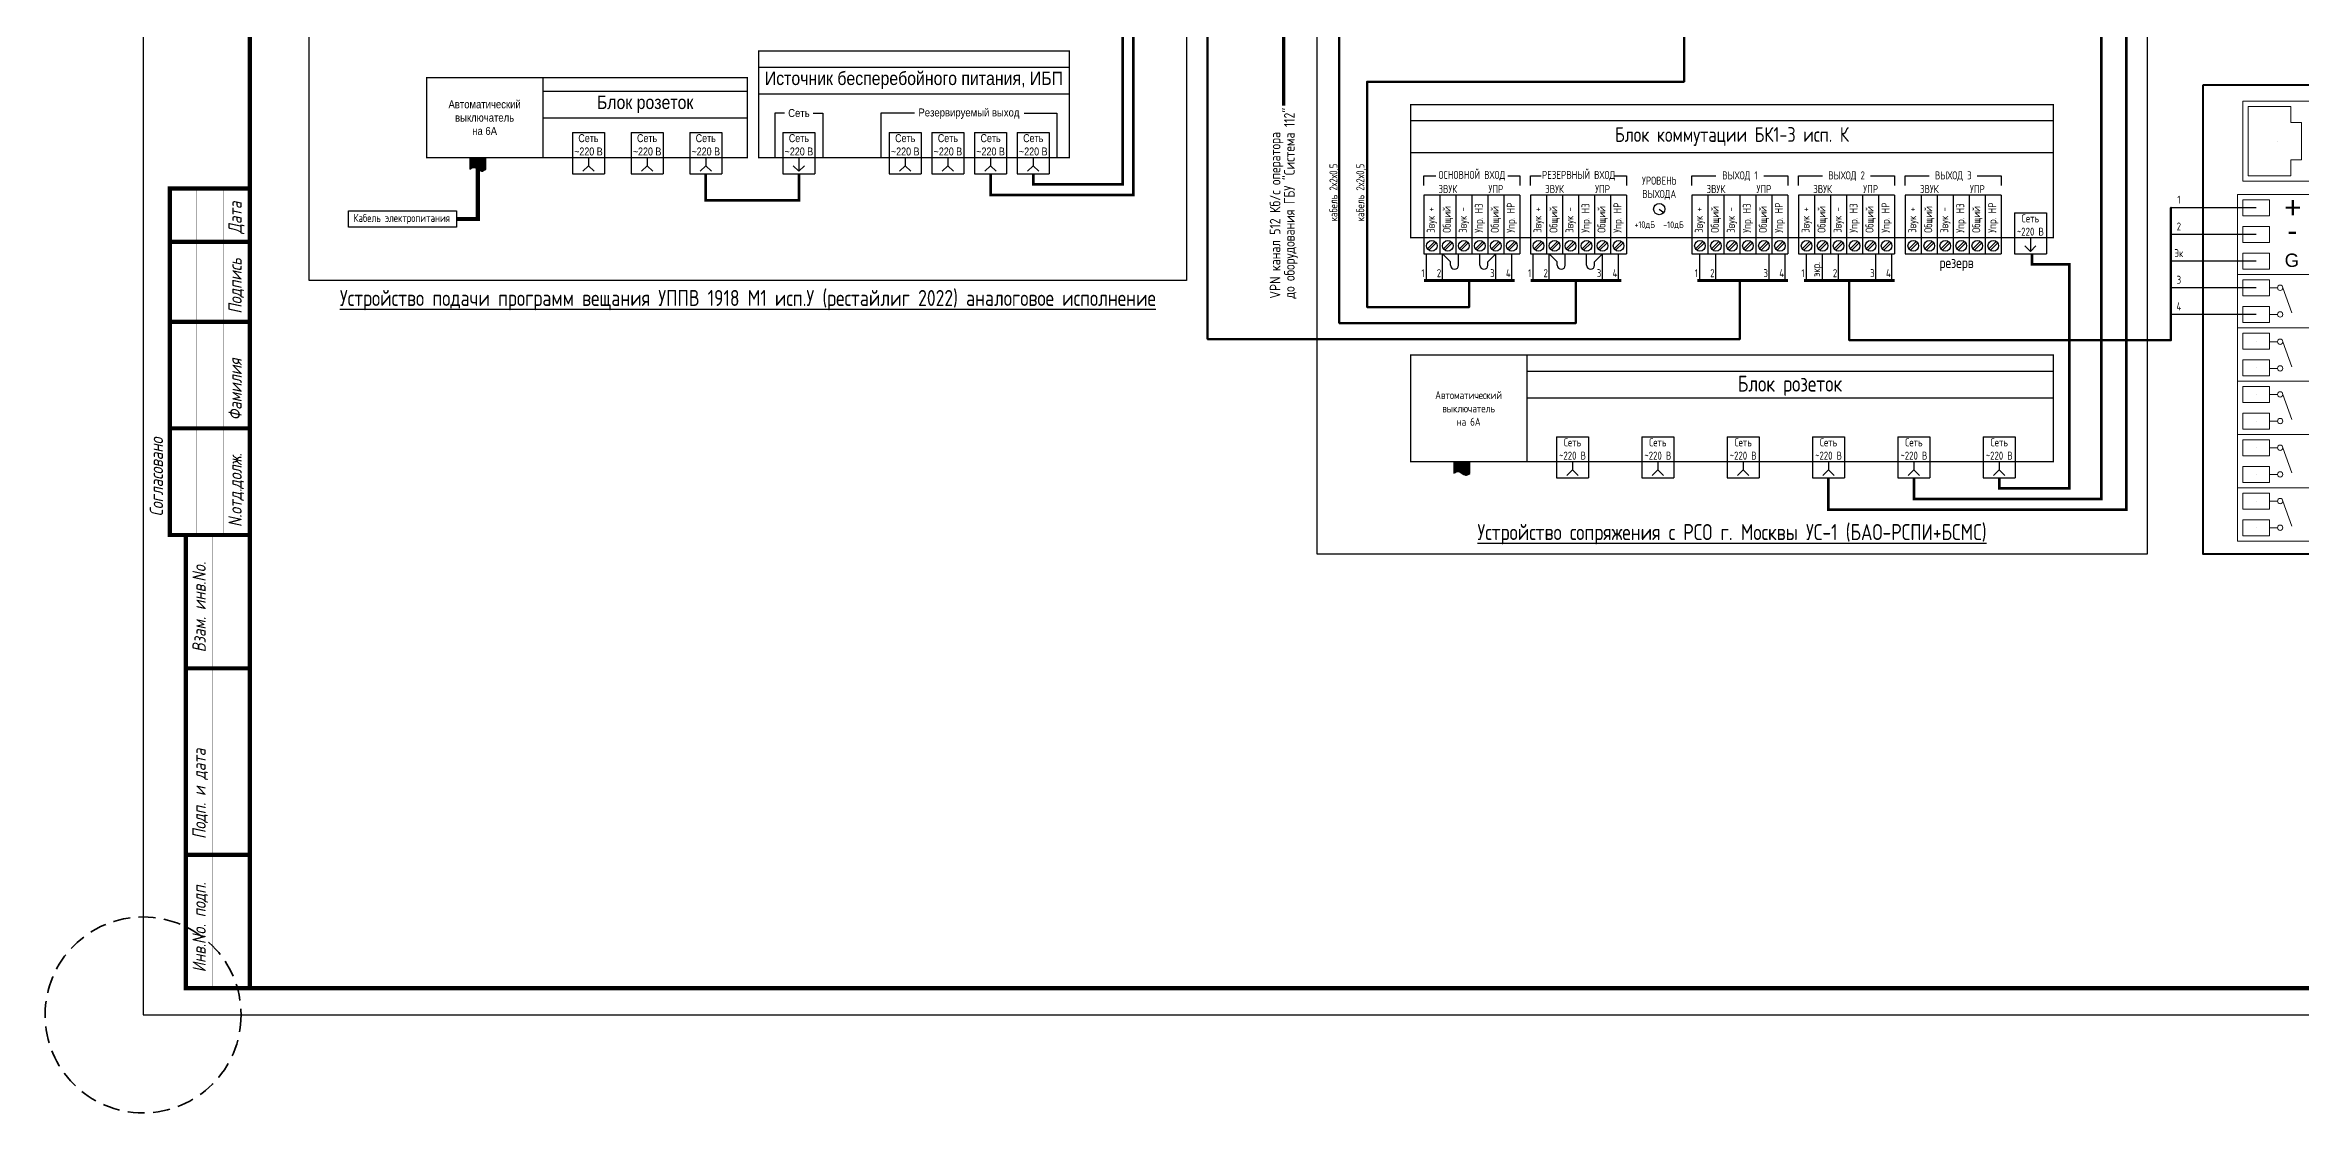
# Paper-space layout '11.СхКомО' of a CAD drawing. Header units: millimetres. Extents: x -18 to 1656, y -77 to 420.
# Drawn here: x -18.4 to 404.5, y -18.4 to 181.9 of the extents above; entities that cross this region are included whole.
import ezdxf
from ezdxf.enums import TextEntityAlignment as Align

# ---------------------------------------------------------------- set-up
doc = ezdxf.new("R2010")
doc.units = ezdxf.units.MM
doc.linetypes.add('HIDDEN', pattern=[19.05, 12.7, -6.35])
doc.linetypes.add('HIDDEN2', pattern=[4.7625, 3.175, -1.5875])
doc.layers.add('102 Рамка', color=252, linetype='Continuous')
doc.layers.add('Text', color=7, linetype='Continuous')
doc.layers.add('E-Скрыт-Стд-Выск', color=8, linetype='HIDDEN2', lineweight=35)
doc.styles.add('block_kits', font='simplex.shx', dxfattribs={"width": 0.8})
doc.styles.add('Format', font='isocpeur.ttf', dxfattribs={"width": 0.8, "height": 250})
doc.styles.add('ISOCPEUR', font='isocpeui.ttf', dxfattribs={"height": 2.5})
doc.styles.get("Standard").update_dxf_attribs({"font": 'arial.ttf'})

# ---------------------------------------------------------------- blocks, each defined once
blk = doc.blocks.new('ИБП-700')
for p, q in [((0, -3), (58.25, -3)), ((0, -8), (58.25, -8)), ((3.06, -11.64), (3.06, -20)), ((4.86, -11.64), (3.06, -11.64)), ((10.26, -11.64), (12.06, -11.64)), ((12.06, -11.64), (12.06, -20)), ((29.21, -11.64), (22.89, -11.64)), ((22.89, -11.64), (22.89, -20)), ((49.77, -11.64), (55.91, -11.64)), ((55.91, -11.64), (55.91, -20)), ((4.56, -15.29), (10.56, -15.29)), ((4.56, -15.29), (4.56, -23)), ((10.56, -15.29), (10.56, -23)), ((24.49, -15.29), (30.49, -15.29)), ((24.49, -15.29), (24.49, -23)), ((30.49, -15.29), (30.49, -23)), ((32.49, -15.29), (38.49, -15.29)), ((32.49, -15.29), (32.49, -23)), ((38.49, -15.29), (38.49, -23)), ((40.49, -15.29), (46.49, -15.29)), ((40.49, -15.29), (40.49, -23)), ((46.49, -15.29), (46.49, -23)), ((48.49, -15.29), (54.49, -15.29)), ((48.49, -15.29), (48.49, -23)), ((54.49, -15.29), (54.49, -23)), ((7.56, -20), (7.56, -22.56)), ((27.49, -20), (27.49, -21.5)), ((35.49, -20), (35.49, -21.5)), ((43.49, -20), (43.49, -21.5)), ((51.49, -20), (51.49, -21.5)), ((4.56, -23), (10.56, -23)), ((7.56, -22.56), (6.5, -21.5)), ((7.56, -22.56), (8.62, -21.5)), ((24.49, -23), (30.49, -23)), ((27.49, -21.5), (26.43, -22.56)), ((27.49, -21.5), (28.55, -22.56)), ((32.49, -23), (38.49, -23)), ((35.49, -21.5), (34.43, -22.56)), ((35.49, -21.5), (36.55, -22.56)), ((40.49, -23), (46.49, -23)), ((43.49, -21.5), (42.43, -22.56)), ((43.49, -21.5), (44.55, -22.56)), ((48.49, -23), (54.49, -23)), ((51.49, -21.5), (50.43, -22.56)), ((51.49, -21.5), (52.55, -22.56))]:
    blk.add_line(p, q)
at = {"ltscale": 3, "const_width": 0.25}
blk.add_lwpolyline([(0, 0), (58.25, 0), (58.25, -20), (0, -20)], close=True, dxfattribs=at)
at = {"ltscale": 3, "insert": (29.12, -5.5), "char_height": 2.5, "width": 58.25, "attachment_point": 5, "line_spacing_factor": 0.75, "style": 'block_kits'}
blk.add_mtext('{\\fArial|b0|i0|c204|p34\\H1.5;\\W0.85;Источник бесперебойного питания, ИБП', dxfattribs=at)
at = {"layer": 'Text', "ltscale": 3, "char_height": 1.5, "attachment_point": 5, "style": 'block_kits'}
for s, insert, width in [('{\\fArial|b0|i0|c204|p34\\H1.5;\\W0.85;Сеть}', (7.56, -11.64), 12.9111), ('{\\fArial|b0|i0|c204|p34\\H1.5;\\W0.85;Резервируемый выход', (39.43, -11.75), 20), ('{\\fArial|b0|i0|c204|p34\\H1.5;\\W0.8;Сеть\\P~220 В', (7.56, -17.6), 6), ('{\\fArial|b0|i0|c204|p34\\H1.5;\\W0.8;Сеть\\P~220 В', (27.49, -17.6), 6), ('{\\fArial|b0|i0|c204|p34\\H1.5;\\W0.8;Сеть\\P~220 В', (35.49, -17.6), 6), ('{\\fArial|b0|i0|c204|p34\\H1.5;\\W0.8;Сеть\\P~220 В', (43.49, -17.6), 6), ('{\\fArial|b0|i0|c204|p34\\H1.5;\\W0.8;Сеть\\P~220 В', (51.49, -17.6), 6)]:
    blk.add_mtext(s, dxfattribs=dict(at, insert=insert, width=width))
blk = doc.blocks.new('Блок на 3 розетки с авт.6А')
h = blk.add_hatch(color=253)
h.dxf.hatch_style = 1
edge = h.paths.add_edge_path()
edge.add_spline(control_points=[(8.11, -17.17), (8.41, -16.98), (9.17, -16.5), (10.1, -17.85), (10.84, -17.36), (11.12, -17.17)], knot_values=[0, 0, 0, 0, 0.957742, 2.418159, 3.325992, 3.325992, 3.325992, 3.325992], degree=3, periodic=0)
edge.add_line((11.12, -17.17), (11.12, -15))
edge.add_line((11.12, -15), (8.11, -15))
edge.add_line((8.11, -15), (8.11, -17.17))
for p, q in [((21.79, 0), (21.79, -15)), ((21.79, -2.5), (60.16, -2.5)), ((21.79, -7.5), (60.16, -7.5)), ((27.35, -10.29), (33.35, -10.29)), ((27.35, -10.29), (27.35, -18)), ((33.35, -10.29), (33.35, -18)), ((38.35, -10.29), (44.35, -10.29)), ((38.35, -10.29), (38.35, -18)), ((44.35, -10.29), (44.35, -18)), ((49.35, -10.29), (55.35, -10.29)), ((49.35, -10.29), (49.35, -18)), ((55.35, -10.29), (55.35, -18)), ((8.11, -15), (8.11, -17.17)), ((11.12, -17.17), (11.12, -15)), ((30.35, -16.5), (29.29, -17.56)), ((30.35, -15), (30.35, -16.5)), ((30.35, -16.5), (31.41, -17.56)), ((41.35, -16.5), (40.29, -17.56)), ((41.35, -15), (41.35, -16.5)), ((41.35, -16.5), (42.41, -17.56)), ((52.35, -16.5), (51.29, -17.56)), ((52.35, -15), (52.35, -16.5)), ((52.35, -16.5), (53.41, -17.56)), ((27.35, -18), (33.35, -18)), ((38.35, -18), (44.35, -18)), ((49.35, -18), (55.35, -18))]:
    blk.add_line(p, q)
at = {"ltscale": 3, "const_width": 0.25}
blk.add_lwpolyline([(0, 0), (60.16, 0), (60.16, -15), (0, -15)], close=True, dxfattribs=at)
blk.add_spline([(8.11, -17.17), (9, -16.83), (10.29, -17.52), (11.12, -17.17)], degree=3)
at = {"ltscale": 3, "insert": (40.98, -5), "char_height": 2.5, "width": 38.3788, "attachment_point": 5, "line_spacing_factor": 0.75, "style": 'block_kits'}
blk.add_mtext('{\\fArial|b0|i0|c204|p34\\H1.5;\\W0.85;Блок розеток', dxfattribs=at)
at = {"layer": 'Text', "ltscale": 3, "char_height": 1.5, "attachment_point": 5, "style": 'block_kits'}
for s, insert, width in [('{\\fArial|b0|i0|c204|p34\\H1.5;\\W0.85;Автоматический\\Pвыключатель\\Pна 6А', (10.89, -7.5), 21.7859), ('{\\fArial|b0|i0|c204|p34\\H1.5;\\W0.8;Сеть\\P~220 В', (30.35, -12.6), 6), ('{\\fArial|b0|i0|c204|p34\\H1.5;\\W0.8;Сеть\\P~220 В', (41.35, -12.6), 6), ('{\\fArial|b0|i0|c204|p34\\H1.5;\\W0.8;Сеть\\P~220 В', (52.35, -12.6), 6)]:
    blk.add_mtext(s, dxfattribs=dict(at, insert=insert, width=width))
blk = doc.blocks.new('Блок на 6 розеток с авт.6А')
h = blk.add_hatch(color=253)
h.dxf.hatch_style = 1
edge = h.paths.add_edge_path()
edge.add_spline(control_points=[(8.11, -22.16), (8.41, -21.97), (9.17, -21.5), (10.1, -22.85), (10.84, -22.36), (11.12, -22.17)], knot_values=[0, 0, 0, 0, 0.957742, 2.418159, 3.325992, 3.325992, 3.325992, 3.325992], degree=3, periodic=0)
edge.add_line((11.12, -22.17), (11.12, -20))
edge.add_line((11.12, -20), (8.11, -20))
edge.add_line((8.11, -20), (8.11, -22.16))
for p, q in [((21.79, 0), (21.79, -20)), ((21.79, -3), (120.5, -3)), ((21.79, -8), (120.5, -8)), ((27.35, -15.29), (33.35, -15.29)), ((27.35, -15.29), (27.35, -23)), ((33.35, -15.29), (33.35, -23)), ((43.35, -15.29), (49.35, -15.29)), ((43.35, -15.29), (43.35, -23)), ((49.35, -15.29), (49.35, -23)), ((59.35, -15.29), (65.35, -15.29)), ((59.35, -15.29), (59.35, -23)), ((65.35, -15.29), (65.35, -23)), ((75.35, -15.29), (81.35, -15.29)), ((75.35, -15.29), (75.35, -23)), ((81.35, -15.29), (81.35, -23)), ((91.35, -15.29), (97.35, -15.29)), ((91.35, -15.29), (91.35, -23)), ((97.35, -15.29), (97.35, -23)), ((107.35, -15.29), (113.35, -15.29)), ((107.35, -15.29), (107.35, -23)), ((113.35, -15.29), (113.35, -23)), ((8.11, -20), (8.11, -22.16)), ((11.12, -22.17), (11.12, -20)), ((30.35, -20), (30.35, -21.5)), ((46.35, -20), (46.35, -21.5)), ((62.35, -20), (62.35, -21.5)), ((78.35, -20), (78.35, -21.5)), ((94.35, -20), (94.35, -21.5)), ((110.35, -20), (110.35, -21.5)), ((27.35, -23), (33.35, -23)), ((30.35, -21.5), (29.29, -22.56)), ((30.35, -21.5), (31.41, -22.56)), ((43.35, -23), (49.35, -23)), ((46.35, -21.5), (45.29, -22.56)), ((46.35, -21.5), (47.41, -22.56)), ((59.35, -23), (65.35, -23)), ((62.35, -21.5), (61.29, -22.56)), ((62.35, -21.5), (63.41, -22.56)), ((75.35, -23), (81.35, -23)), ((78.35, -21.5), (77.29, -22.56)), ((78.35, -21.5), (79.41, -22.56)), ((91.35, -23), (97.35, -23)), ((94.35, -21.5), (93.29, -22.56)), ((94.35, -21.5), (95.41, -22.56)), ((107.35, -23), (113.35, -23)), ((110.35, -21.5), (109.29, -22.56)), ((110.35, -21.5), (111.41, -22.56))]:
    blk.add_line(p, q)
at = {"ltscale": 3, "const_width": 0.25}
blk.add_lwpolyline([(0, 0), (120.5, 0), (120.5, -20), (0, -20)], close=True, dxfattribs=at)
blk.add_spline([(8.11, -22.16), (9, -21.82), (10.29, -22.52), (11.12, -22.17)], degree=3)
at = {"ltscale": 3, "insert": (71.14, -5.75), "char_height": 3, "width": 98.7141, "attachment_point": 5, "line_spacing_factor": 0.75, "style": 'Format'}
blk.add_mtext('Блок розеток', dxfattribs=at)
at = {"layer": 'Text', "ltscale": 3, "char_height": 1.5, "attachment_point": 5, "style": 'Format'}
for s, insert, width in [('Автоматический\\Pвыключатель\\Pна 6А', (10.89, -10), 21.7859), ('Сеть\\P~220 В', (30.35, -17.6), 6), ('Сеть\\P~220 В', (46.35, -17.6), 6), ('Сеть\\P~220 В', (62.35, -17.6), 6), ('Сеть\\P~220 В', (78.35, -17.6), 6), ('Сеть\\P~220 В', (94.35, -17.6), 6), ('Сеть\\P~220 В', (110.35, -17.6), 6)]:
    blk.add_mtext(s, dxfattribs=dict(at, insert=insert, width=width))
blk = doc.blocks.new('БК1-3 сип.К')
for p, q in [((0, -3), (120.5, -3)), ((0, -9), (120.5, -9)), ((2.5, -15.18), (2.5, -13.36)), ((2.5, -13.36), (4.75, -13.36)), ((18.25, -13.36), (20.5, -13.36)), ((20.5, -13.36), (20.5, -15.18)), ((22.5, -15.18), (22.5, -13.36)), ((22.5, -13.36), (24.47, -13.36)), ((38.25, -13.36), (40.5, -13.36)), ((40.5, -13.36), (40.5, -15.18)), ((52.75, -15.18), (52.75, -13.36)), ((52.75, -13.36), (57.25, -13.36)), ((66.25, -13.36), (70.75, -13.36)), ((70.75, -13.36), (70.75, -15.18)), ((72.75, -15.18), (72.75, -13.36)), ((72.75, -13.36), (77.25, -13.36)), ((86.25, -13.36), (90.75, -13.36)), ((90.75, -13.36), (90.75, -15.18)), ((92.75, -15.18), (92.75, -13.36)), ((92.75, -13.36), (97.25, -13.36)), ((106.25, -13.36), (110.75, -13.36)), ((110.75, -13.36), (110.75, -15.18)), ((2.5, -17), (2.5, -28)), ((11.5, -17), (2.5, -17)), ((5.5, -17), (5.5, -28)), ((8.5, -17), (8.5, -28)), ((11.5, -17), (11.5, -28)), ((20.5, -17), (11.5, -17)), ((11.5, -17), (11.5, -28)), ((14.5, -17), (14.5, -28)), ((17.5, -17), (17.5, -28)), ((20.5, -17), (20.5, -28)), ((22.5, -17), (22.5, -28)), ((31.5, -17), (22.5, -17)), ((25.5, -17), (25.5, -28)), ((28.5, -17), (28.5, -28)), ((31.5, -17), (31.5, -28)), ((40.5, -17), (31.5, -17)), ((31.5, -17), (31.5, -28)), ((34.5, -17), (34.5, -28)), ((37.5, -17), (37.5, -28)), ((40.5, -17), (40.5, -28)), ((46.62, -19.62), (47.48, -20.26)), ((61.75, -17), (52.75, -17)), ((52.75, -17), (52.75, -28)), ((55.75, -17), (55.75, -28)), ((58.75, -17), (58.75, -28)), ((61.75, -17), (61.75, -28)), ((61.75, -17), (61.75, -28)), ((70.75, -17), (61.75, -17)), ((64.75, -17), (64.75, -28)), ((67.75, -17), (67.75, -28)), ((70.75, -17), (70.75, -28)), ((81.75, -17), (72.75, -17)), ((72.75, -17), (72.75, -28)), ((75.75, -17), (75.75, -28)), ((78.75, -17), (78.75, -28)), ((81.75, -17), (81.75, -28)), ((81.75, -17), (81.75, -28)), ((90.75, -17), (81.75, -17)), ((84.75, -17), (84.75, -28)), ((87.75, -17), (87.75, -28)), ((90.75, -17), (90.75, -28)), ((101.75, -17), (92.75, -17)), ((92.75, -17), (92.75, -28)), ((95.75, -17), (95.75, -28)), ((98.75, -17), (98.75, -28)), ((101.75, -17), (101.75, -28)), ((101.75, -17), (101.75, -28)), ((110.75, -17), (101.75, -17)), ((104.75, -17), (104.75, -28)), ((107.75, -17), (107.75, -28)), ((110.75, -17), (110.75, -28)), ((113.19, -20.29), (119.19, -20.29)), ((113.19, -20.29), (113.19, -28)), ((119.19, -20.29), (119.19, -28)), ((116.19, -25), (116.19, -27.56)), ((2.5, -28), (11.5, -28)), ((3.17, -27.05), (4.55, -25.66)), ((3.45, -27.33), (4.83, -25.94)), ((6.17, -27.05), (7.55, -25.66)), ((6.45, -27.33), (7.83, -25.94)), ((9.17, -27.05), (10.55, -25.66)), ((9.45, -27.33), (10.83, -25.94)), ((11.5, -28), (20.5, -28)), ((12.17, -27.05), (13.55, -25.66)), ((12.45, -27.33), (13.83, -25.94)), ((15.17, -27.05), (16.55, -25.66)), ((15.45, -27.33), (16.83, -25.94)), ((18.17, -27.05), (19.55, -25.66)), ((18.45, -27.33), (19.83, -25.94)), ((22.5, -28), (31.5, -28)), ((23.17, -27.05), (24.55, -25.66)), ((23.45, -27.33), (24.83, -25.94)), ((26.17, -27.05), (27.55, -25.66)), ((26.45, -27.33), (27.83, -25.94)), ((29.17, -27.05), (30.55, -25.66)), ((29.45, -27.33), (30.83, -25.94)), ((31.5, -28), (40.5, -28)), ((32.17, -27.05), (33.55, -25.66)), ((32.45, -27.33), (33.83, -25.94)), ((35.17, -27.05), (36.55, -25.66)), ((35.45, -27.33), (36.83, -25.94)), ((38.17, -27.05), (39.55, -25.66)), ((38.45, -27.33), (39.83, -25.94)), ((52.75, -28), (61.75, -28)), ((53.42, -27.05), (54.8, -25.66)), ((53.7, -27.33), (55.08, -25.94)), ((56.42, -27.05), (57.8, -25.66)), ((56.7, -27.33), (58.08, -25.94)), ((59.42, -27.05), (60.8, -25.66)), ((59.7, -27.33), (61.08, -25.94)), ((61.75, -28), (70.75, -28)), ((62.42, -27.05), (63.8, -25.66)), ((62.7, -27.33), (64.08, -25.94)), ((65.42, -27.05), (66.8, -25.66)), ((65.7, -27.33), (67.08, -25.94)), ((68.42, -27.05), (69.8, -25.66)), ((68.7, -27.33), (70.08, -25.94)), ((72.75, -28), (81.75, -28)), ((73.42, -27.05), (74.8, -25.66)), ((73.7, -27.33), (75.08, -25.94)), ((76.42, -27.05), (77.8, -25.66)), ((76.7, -27.33), (78.08, -25.94)), ((79.42, -27.05), (80.8, -25.66)), ((79.7, -27.33), (81.08, -25.94)), ((81.75, -28), (90.75, -28)), ((82.42, -27.05), (83.8, -25.66)), ((82.7, -27.33), (84.08, -25.94)), ((85.42, -27.05), (86.8, -25.66)), ((85.7, -27.33), (87.08, -25.94)), ((88.42, -27.05), (89.8, -25.66)), ((88.7, -27.33), (90.08, -25.94)), ((92.75, -28), (101.75, -28)), ((93.42, -27.05), (94.8, -25.66)), ((93.7, -27.33), (95.08, -25.94)), ((96.42, -27.05), (97.8, -25.66)), ((96.7, -27.33), (98.08, -25.94)), ((99.42, -27.05), (100.8, -25.66)), ((99.7, -27.33), (101.08, -25.94)), ((101.75, -28), (110.75, -28)), ((102.42, -27.05), (103.8, -25.66)), ((102.7, -27.33), (104.08, -25.94)), ((105.42, -27.05), (106.8, -25.66)), ((105.7, -27.33), (107.08, -25.94)), ((108.42, -27.05), (109.8, -25.66)), ((108.7, -27.33), (110.08, -25.94)), ((113.19, -28), (119.19, -28)), ((116.19, -27.56), (115.13, -26.5)), ((116.19, -27.56), (117.25, -26.5))]:
    blk.add_line(p, q)
at = {"ltscale": 3, "const_width": 0.25}
blk.add_lwpolyline([(120.5, 0), (0, 0), (0, -25), (120.5, -25)], close=True, dxfattribs=at)
for centre, radius in [((46.62, -19.62), 1.05), ((4, -26.5), 1), ((7, -26.5), 1), ((10, -26.5), 1), ((13, -26.5), 1), ((16, -26.5), 1), ((19, -26.5), 1), ((24, -26.5), 1), ((27, -26.5), 1), ((30, -26.5), 1), ((33, -26.5), 1), ((36, -26.5), 1), ((39, -26.5), 1), ((54.25, -26.5), 1), ((57.25, -26.5), 1), ((60.25, -26.5), 1), ((63.25, -26.5), 1), ((66.25, -26.5), 1), ((69.25, -26.5), 1), ((74.25, -26.5), 1), ((77.25, -26.5), 1), ((80.25, -26.5), 1), ((83.25, -26.5), 1), ((86.25, -26.5), 1), ((89.25, -26.5), 1), ((94.25, -26.5), 1), ((97.25, -26.5), 1), ((100.25, -26.5), 1), ((103.25, -26.5), 1), ((106.25, -26.5), 1), ((109.25, -26.5), 1)]:
    blk.add_circle(centre, radius)
at = {"ltscale": 3, "insert": (60.25, -6), "char_height": 2.7657, "width": 120.5, "attachment_point": 5, "line_spacing_factor": 0.75, "style": 'Format'}
blk.add_mtext('Блок коммутации БК1-3 исп. К', dxfattribs=at)
at = {"layer": 'Text', "ltscale": 3, "style": 'Format'}
for s, insert, char_height, width, attachment_point in [('ОСНОВНОЙ ВХОД', (11.5, -13.36), 1.5, 13.8032, 5), ('РЕЗЕРВНЫЙ ВХОД', (31.5, -13.36), 1.5, 13.8032, 5), ('ВЫХОД 1', (61.75, -13.44), 1.5, 7.6885, 5), ('ВЫХОД 2', (81.75, -13.44), 1.5, 7.6885, 5), ('ВЫХОД 3', (101.75, -13.44), 1.5, 7.6885, 5), ('ЗВУК', (7, -15.85), 1.5, 6, 5), ('УПР', (16, -15.85), 1.5, 6, 5), ('ЗВУК', (27, -15.85), 1.5, 6, 5), ('УПР', (36, -15.85), 1.5, 6, 5), ('УРОВЕНЬ\\PВЫХОДА', (46.62, -15.68), 1.5, 12.9111, 5), ('ЗВУК', (57.25, -15.85), 1.5, 6, 5), ('УПР', (66.25, -15.85), 1.5, 6, 5), ('ЗВУК', (77.25, -15.85), 1.5, 6, 5), ('УПР', (86.25, -15.85), 1.5, 6, 5), ('ЗВУК', (97.25, -15.85), 1.5, 6, 5), ('УПР', (106.25, -15.85), 1.5, 6, 5), ('Сеть\\P~220 В', (116.19, -22.6), 1.5, 6, 5), ('+10дБ', (41.96, -22.62), 1.25, 12.9111, 4), ('-10дБ', (47.35, -22.65), 1.25, 12.9111, 4)]:
    blk.add_mtext(s, dxfattribs=dict(at, insert=insert, char_height=char_height, width=width, attachment_point=attachment_point))
at = {"layer": 'Text', "ltscale": 3, "char_height": 1.5, "width": 7.5859, "attachment_point": 4, "rotation": 90, "style": 'Format'}
for s, insert in [('Звук +', (4, -24.05)), ('Общий', (7, -24.05)), ('Звук -', (10, -24.05)), ('Упр. НЗ', (13, -24.05)), ('Общий', (16, -24.05)), ('Упр. НР', (19, -24.05)), ('Звук +', (24, -24.05)), ('Общий', (27, -24.05)), ('Звук -', (30, -24.05)), ('Упр. НЗ', (33, -24.05)), ('Общий', (36, -24.05)), ('Упр. НР', (39, -24.05)), ('Звук +', (54.25, -24.05)), ('Общий', (57.25, -24.05)), ('Звук -', (60.25, -24.05)), ('Упр. НЗ', (63.25, -24.05)), ('Общий', (66.25, -24.05)), ('Упр. НР', (69.25, -24.05)), ('Звук +', (74.25, -24.05)), ('Общий', (77.25, -24.05)), ('Звук -', (80.25, -24.05)), ('Упр. НЗ', (83.25, -24.05)), ('Общий', (86.25, -24.05)), ('Упр. НР', (89.25, -24.05)), ('Звук +', (94.25, -24.05)), ('Общий', (97.25, -24.05)), ('Звук -', (100.25, -24.05)), ('Упр. НЗ', (103.25, -24.05)), ('Общий', (106.25, -24.05)), ('Упр. НР', (109.25, -24.05))]:
    blk.add_mtext(s, dxfattribs=dict(at, insert=insert))
blk = doc.blocks.new('ESD3')
at = {"lineweight": 0}
for p, q in [((0, 15), (15, 15)), ((0, 0), (0, 15)), ((15, 15), (15, 0)), ((4, 6), (1, 6)), ((1, 6), (1, 1)), ((4, 1), (4, 6)), ((9, 6), (6, 6)), ((6, 6), (6, 1)), ((9, 1), (9, 6)), ((14, 6), (11, 6)), ((11, 6), (11, 1)), ((14, 1), (14, 6)), ((15, 0), (0, 0)), ((0, 0), (1, 0)), ((1, 1), (4, 1)), ((6, 1), (9, 1)), ((11, 1), (14, 1))]:
    blk.add_line(p, q, dxfattribs=at)
for centre in [(2.5, 3.5), (7.5, 3.5), (12.5, 3.5)]:
    blk.add_circle(centre, 0.001, dxfattribs=at)
blk = doc.blocks.new('ESD2')
at = {"lineweight": 0}
for p, q in [((10, 15), (0, 15)), ((0, 15), (0, 0)), ((10, 0), (10, 15)), ((4, 6), (1, 6)), ((1, 6), (1, 1)), ((4, 1), (4, 6)), ((9, 6), (6, 6)), ((6, 6), (6, 1)), ((9, 1), (9, 6)), ((0, 0), (10, 0)), ((0, 0), (1, 0)), ((1, 1), (4, 1)), ((6, 1), (9, 1))]:
    blk.add_line(p, q, dxfattribs=at)
for centre in [(2.5, 3.5), (7.5, 3.5)]:
    blk.add_circle(centre, 0.001, dxfattribs=at)
blk = doc.blocks.new('RG-45')
at = {"lineweight": 0}
for p, q in [((17.5, 14), (2.5, 14)), ((2.5, 14), (2.5, 1)), ((3.5, 13), (16.5, 13)), ((3.5, 13), (3.5, 5)), ((16.5, 13), (16.5, 5)), ((17.5, 1), (17.5, 14)), ((3.5, 5), (6.5, 5)), ((6.5, 5), (6.5, 3)), ((16.5, 5), (13.5, 5)), ((13.5, 5), (13.5, 3)), ((2.5, 1), (17.5, 1)), ((13.5, 3), (6.5, 3))]:
    blk.add_line(p, q, dxfattribs=at)
blk.add_circle((10, 7.5), 0.001, dxfattribs=at)
blk = doc.blocks.new('*U191')
at = {"linetype": 'ByBlock', "lineweight": 0}
for p, q in [((0, 0), (0, 10)), ((0, 10), (10, 10)), ((10, 10), (10, 0)), ((10, 0), (0, 0))]:
    blk.add_line(p, q, dxfattribs=at)
for radius in [4.2, 1, 0.001]:
    blk.add_circle((5, 5), radius, dxfattribs=at)
blk = doc.blocks.new('SPM-C20ххх-D')
at = {"linetype": 'Continuous', "lineweight": 0}
for p, q in [((13.97, 49.93), (12.47, 49.93)), ((16.68, 45.23), (14.97, 49.93)), ((12.47, 44.93), (13.97, 44.93)), ((13.97, 39.82), (12.47, 39.82)), ((16.68, 35.12), (14.97, 39.82)), ((12.47, 34.82), (13.97, 34.82)), ((13.97, 29.93), (12.47, 29.93)), ((16.68, 25.23), (14.97, 29.93)), ((12.47, 24.93), (13.97, 24.93)), ((13.97, 19.93), (12.47, 19.93)), ((16.68, 15.23), (14.97, 19.93)), ((12.47, 14.93), (13.97, 14.93)), ((13.97, 9.93), (12.47, 9.93)), ((16.68, 5.23), (14.97, 9.93)), ((12.47, 4.93), (13.97, 4.93))]:
    blk.add_line(p, q, dxfattribs=at)
at = {"lineweight": 40}
blk.add_lwpolyline([(0, 88), (200, 88), (200, 0), (0, 0)], close=True, dxfattribs=at)
at = {"linetype": 'Continuous', "lineweight": 0}
for centre in [(14.47, 49.93), (14.47, 44.93), (14.47, 39.82), (14.47, 34.82), (14.47, 29.93), (14.47, 24.93), (14.47, 19.93), (14.47, 14.93), (14.47, 9.93), (14.47, 4.93)]:
    blk.add_circle(centre, 0.5, dxfattribs=at)
at = {"lineweight": 40}
for name, p, rotation in [('RG-45', (21.47, 67.43), 90), ('RG-45', (54.44, 67.43), 90), ('ESD3', (6.47, 67.43), 270), ('RG-45', (54.44, 49.46), 90), ('ESD2', (6.47, 52.43), 270), ('ESD2', (6.47, 42.43), 270), ('ESD2', (6.47, 32.43), 270), ('ESD2', (6.47, 22.43), 270), ('ESD2', (6.47, 12.43), 270)]:
    blk.add_blockref(name, p, dxfattribs=dict(at, rotation=rotation))
for p in [(74.31, 34.36), (86.81, 34.36), (99.31, 34.36), (111.81, 34.36), (124.31, 34.36), (136.81, 34.36), (149.31, 34.36), (161.81, 34.36), (174.31, 34.36), (186.81, 34.36), (74.31, 7.48)]:
    blk.add_blockref('ESD2', p, dxfattribs=at)
at = {"linetype": 'ByBlock', "lineweight": 0}
blk.add_blockref('*U191', (43.44, 7.48), dxfattribs=at)
at = {"lineweight": 40, "attachment_point": 1}
for s, width, insert, char_height in [('{\\fTimes New Roman|b0|i0|c0|p18;DAP.N}', 27.0375, (23.33, 78.73), 2.5), ('{\\fTimes New Roman|b0|i0|c0|p18;DAP.E}', 27.0375, (55.79, 78.88), 2.5), ('+', 5, (15.22, 67.02), 4), ('-', 5, (15.79, 62.71), 4), ('{\\fTimes New Roman|b0|i0|c204|p18;Аудио\\Pгочс}', 27.0375, (23.03, 62.73), 2.5), ('{\\fTimes New Roman|b0|i0|c0|p18;DAP\\fTimes New Roman|b0|i0|c204|p18;.\\fTimes New Roman|b0|i0|c0|p18;C}', 27.0375, (55.79, 61.01), 2.5), ('{\\fTimes New Roman|b0|i0|c204|p18;ВЫХОДЫ АУДИО 100В}', 42.6608, (116.23, 59.94), 2.5), ('G', 5, (15.3, 56.35), 2.5), ('{\\fTimes New Roman|b0|i0|c204|p18;Старт\\Pгочс}', 27.0375, (23.18, 51.85), 2.5), ('1', 4.1941, (78.41, 54.11), 2.5), ('2', 4.1941, (90.84, 54.13), 2.5), ('3', 4.1941, (103.43, 54.15), 2.5), ('4', 4.1941, (115.65, 54.1), 2.5), ('5', 4.1941, (128.2, 54.13), 2.5), ('6', 4.1941, (140.78, 54.15), 2.5), ('7', 4.1941, (153.54, 54.09), 2.5), ('8', 4.1941, (165.68, 54.16), 2.5), ('9', 4.1941, (178.63, 54.15), 2.5), ('10', 4.1941, (190.13, 54.16), 2.5), ('+', 5, (75.38, 47.38), 4), ('+', 5, (88, 47.39), 4), ('+', 5, (100.4, 47.42), 4), ('+', 5, (112.89, 47.41), 4), ('+', 5, (125.36, 47.41), 4), ('+', 5, (137.9, 47.41), 4), ('+', 5, (150.48, 47.4), 4), ('+', 5, (162.85, 47.33), 4), ('+', 5, (175.4, 47.4), 4), ('+', 5, (187.96, 47.33), 4), ('-', 5, (80.8, 47.91), 4), ('-', 5, (93.42, 47.92), 4), ('-', 5, (105.82, 47.95), 4), ('-', 5, (118.31, 47.94), 4), ('-', 5, (130.78, 47.94), 4), ('-', 5, (143.33, 47.95), 4), ('-', 5, (155.9, 47.93), 4), ('-', 5, (168.27, 47.86), 4), ('-', 5, (180.83, 47.93), 4), ('-', 5, (193.38, 47.86), 4), ('{\\fTimes New Roman|b0|i0|c204|p18;Квит.\\Pгочс}', 27.0375, (23.46, 41.22), 2.5), ('{\\fTimes New Roman|b0|i0|c204|p18;Выход\\Pпуск}', 27.0375, (23.33, 30.83), 2.5), ('{\\fTimes New Roman|b0|i0|c204|p18;Выход\\Pнеиспр.}', 27.0375, (22.97, 21.34), 2.5), ('{\\fTimes New Roman|b0|i0|c204|p18;Антенна}', 27.0375, (42, 23.9), 2.5), ('АЛС', 27.0375, (76.24, 20.42), 2.5), ('{\\fTimes New Roman|b0|i0|c204|p18;Вход\\Pнеиспр.}', 27.0375, (22.85, 10.87), 2.5)]:
    blk.add_mtext_dynamic_manual_height_columns(s, width=width, gutter_width=12.5, heights=[0], dxfattribs=dict(at, insert=insert, char_height=char_height))
blk = doc.blocks.new('*U284')
at = {"layer": '102 Рамка', "color": 0}
blk.add_lwpolyline([(594, 420), (0, 420), (0, 0), (594, 0)], close=True, dxfattribs=at)
at = {"layer": '102 Рамка', "color": 0, "const_width": 0.8}
for points in [[(589, 5), (589, 415), (20, 415), (20, 5)], [(8, 5), (20, 5), (20, 90), (8, 90)]]:
    blk.add_lwpolyline(points, close=True, dxfattribs=at)
at = {"layer": '102 Рамка', "color": 0}
for points, const_width in [([(5, 155), (20, 155), (20, 90), (5, 90), (5, 155)], 0.8), ([(10, 90), (10, 155)], 0.05), ([(15, 90), (15, 155)], 0.05), ([(5, 145), (20, 145)], 0.8), ([(5, 130), (20, 130)], 0.8), ([(5, 110), (20, 110)], 0.8), ([(13, 90), (13, 5)], 0.05), ([(8, 65), (20, 65)], 0.8), ([(8, 30), (20, 30)], 0.8)]:
    blk.add_lwpolyline(points, dxfattribs=dict(at, const_width=const_width))
at = {"color": 7, "style": 'ISOCPEUR', "oblique": 10, "width": 0.8}
blk.add_attdef('НОМЕР-ЛИСТА', text='', height=2.5, dxfattribs=at).set_placement((567.56, 25), align=Align.MIDDLE_CENTER)
at = {"color": 7, "lineweight": 30, "oblique": 10, "width": 0.8, "flags": 104}
blk.add_attdef('НАИМЕНОВАНИЕ-ЧЕРТЕЖА', text='', height=2.5, dxfattribs=at).set_placement((504, 12.5), align=Align.MIDDLE_CENTER)
at = {"layer": '102 Рамка', "color": 7, "style": 'ISOCPEUR', "width": 0.8}
for s, p in [('Дата', (17.25, 146.5)), ('Подпись', (17.25, 131.5)), ('Фамилия', (17.25, 111.5)), ('Согласовано', (2.5, 93.5)), ('N.отд.долж.', (17.25, 91.5)), ('Взам. инв.No.', (10.5, 68)), ('Подп. и дата', (10.5, 33)), ('Инв.No. подп.', (10.5, 8))]:
    blk.add_text(s, height=2.5, rotation=90, dxfattribs=at).set_placement(p, align=Align.MIDDLE_LEFT)
blk.add_attdef('FORMATTEXT', text='', height=2.5, dxfattribs=at).set_placement((537.5, 3.75), align=Align.TOP_LEFT)

psp = doc.layouts.new('11.СхКомО')

# ---------------------------------------------------------------- linework, layer by layer
for p, q in [((240.6, 137.73), (240.6, 142.73)), ((243.6, 137.73), (243.6, 142.73)), ((253.6, 137.73), (253.6, 142.73)), ((256.6, 137.73), (256.6, 142.73)), ((260.6, 137.73), (260.6, 142.73)), ((263.6, 137.73), (263.6, 142.73)), ((273.6, 137.73), (273.6, 142.73)), ((276.6, 137.73), (276.6, 142.73)), ((291.85, 137.73), (291.85, 142.73)), ((294.85, 137.73), (294.85, 142.73)), ((304.85, 137.73), (304.85, 142.73)), ((307.85, 137.73), (307.85, 142.73)), ((311.85, 137.73), (311.85, 142.73)), ((314.85, 137.73), (314.85, 142.73)), ((317.85, 137.73), (317.85, 142.73)), ((324.85, 137.73), (324.85, 142.73)), ((327.85, 137.73), (327.85, 142.73))]:
    psp.add_line(p, q)
at = {"lineweight": 30}
for p, q in [((245.1, 141.23), (243.6, 142.73)), ((245.1, 140.58), (245.1, 141.23)), ((246.6, 140.58), (246.6, 142.73)), ((250.6, 140.58), (250.6, 142.73)), ((252.1, 141.23), (253.6, 142.73)), ((252.1, 140.58), (252.1, 141.23)), ((265.1, 141.23), (263.6, 142.73)), ((265.1, 140.58), (265.1, 141.23)), ((266.6, 140.58), (266.6, 142.73)), ((270.6, 140.58), (270.6, 142.73)), ((272.1, 141.23), (273.6, 142.73)), ((272.1, 140.58), (272.1, 141.23))]:
    psp.add_line(p, q, dxfattribs=at)
at = {"linetype": 'HIDDEN', "ltscale": 25}
psp.add_lwpolyline([(220.07, 330.46), (375.67, 330.46), (375.67, 86.43), (220.07, 86.43)], close=True, dxfattribs=at)
at = {"linetype": 'HIDDEN', "ltscale": 15}
psp.add_lwpolyline([(31.13, 276.75), (195.63, 276.75), (195.63, 137.74), (31.13, 137.74)], close=True, dxfattribs=at)
at = {"color": 20, "lineweight": 50}
for points in [[(236.11, 272.62), (224.25, 272.62), (224.25, 129.73), (268.6, 129.73), (268.6, 137.73)], [(114.96, 244.75), (114.96, 235.6), (199.54, 235.6), (199.54, 126.73), (299.35, 126.73), (299.35, 137.73)], [(288.87, 186.54), (288.87, 174.99), (229.44, 174.99), (229.44, 132.73), (248.6, 132.73), (248.6, 137.73)], [(380.13, 151.36), (380.13, 151.36), (380.14, 126.53), (319.85, 126.53), (319.85, 137.73)]]:
    psp.add_lwpolyline(points, dxfattribs=at)
for points, const_width in [([(166.63, 249.75), (166.63, 246.75), (185.63, 246.75), (185.63, 153.76), (158.87, 153.76), (158.87, 157.76)], 0.5), ([(315.95, 100.73), (315.95, 94.74), (371.81, 94.74), (371.81, 238.34), (363.95, 238.34)], 0.5), ([(166.63, 208.76), (166.63, 205.76), (183.63, 205.76), (183.63, 155.76), (166.87, 155.76), (166.87, 157.76)], 0.5), ([(331.95, 100.73), (331.95, 96.74), (367.1, 96.74), (367.1, 190.95), (354.1, 190.95), (354.1, 193.62)], 0.5), ([(62.75, 159.63), (62.75, 149.26), (58.72, 149.26)], 0.8), ([(105.48, 157.76), (105.48, 152.76), (122.94, 152.76), (122.94, 157.76)], 0.5), ([(347.95, 100.73), (347.95, 98.74), (361.1, 98.74), (361.1, 140.73), (354.1, 140.73), (354.1, 142.73)], 0.5), ([(240.1, 137.73), (257.1, 137.73)], 0.6), ([(260.1, 137.73), (277.1, 137.73)], 0.6), ([(291.35, 137.73), (308.35, 137.73)], 0.6), ([(311.35, 137.73), (328.35, 137.73)], 0.6)]:
    psp.add_lwpolyline(points, dxfattribs=dict(const_width=const_width))
at = {"color": 5, "const_width": 0.6}
psp.add_lwpolyline([(263.43, 193.62), (263.43, 184.72), (213.82, 184.72), (213.82, 170.53)], dxfattribs=at)
at = {"lineweight": 30}
psp.add_lwpolyline([(58.72, 147.74), (38.5, 147.74), (38.5, 150.77), (58.72, 150.77)], close=True, dxfattribs=at)
for points in [[(396.13, 151.36), (380.13, 151.36)], [(396.13, 146.36), (380.13, 146.36)], [(396.13, 141.36), (380.13, 141.36)], [(396.13, 136.36), (380.13, 136.36)], [(396.14, 131.36), (380.14, 131.36)]]:
    psp.add_lwpolyline(points)
for centre in [(245.85, 140.58), (251.35, 140.58), (265.85, 140.58), (271.35, 140.58)]:
    psp.add_arc(centre, 0.75, 180, 0, dxfattribs=at)
at = {"layer": 'E-Скрыт-Стд-Выск'}
psp.add_circle((0, 0), 18.37, dxfattribs=at)

# ---------------------------------------------------------------- block references
at = {"color": 7, "lineweight": 30}
psp.add_blockref('*U284', (0, 0), dxfattribs=at)
for name, p in [('ИБП-700', (115.38, 180.76)), ('Блок на 3 розетки с авт.6А', (53.13, 175.76)), ('SPM-C20ххх-D', (386.16, 86.43)), ('БК1-3 сип.К', (237.6, 170.73)), ('Блок на 6 розеток с авт.6А', (237.6, 123.73))]:
    psp.add_blockref(name, p)

# ---------------------------------------------------------------- texts
at = {"layer": 'Text', "ltscale": 3, "insert": (213.82, 134.33), "char_height": 2, "width": 45, "attachment_point": 4, "rotation": 90, "line_spacing_factor": 0.8, "style": 'Format'}
psp.add_mtext('VPN канал 512 Кб/с оператора\\Pдо оборудования ГБУ "Система 112"', dxfattribs=at)
at = {"layer": 'Text', "ltscale": 3, "char_height": 1.5, "attachment_point": 5, "rotation": 90, "style": 'Format'}
for s, insert, width in [('кабель 2х2х0,5', (223.32, 154.23), 30), ('кабель 2х2х0,5', (228.35, 154.23), 30), ('экр.\\P', (313.82, 139.82), 3)]:
    psp.add_mtext(s, dxfattribs=dict(at, insert=insert, width=width))
at = {"layer": 'Text', "ltscale": 3, "char_height": 1.5, "width": 3, "attachment_point": 5, "style": 'Format'}
for s, insert in [('1\\P', (381.63, 152.86)), ('2', (381.63, 147.86)), ('1\\P', (239.93, 139.1)), ('2\\P', (242.93, 139.1)), ('3\\P', (252.93, 139.1)), ('4\\P', (255.93, 139.1)), ('1\\P', (259.93, 139.1)), ('2\\P', (262.93, 139.1)), ('3\\P', (272.93, 139.1)), ('4\\P', (275.93, 139.1)), ('1\\P', (291.18, 139.1)), ('2\\P', (294.18, 139.1)), ('3\\P', (304.18, 139.1)), ('4\\P', (307.18, 139.1)), ('1\\P', (311.18, 139.1)), ('1\\P', (311.18, 139.1)), ('2\\P', (317.18, 139.1)), ('3\\P', (324.18, 139.1)), ('4\\P', (327.18, 139.1)), ('Эк', (381.63, 142.86)), ('3', (381.64, 137.86)), ('4', (381.64, 132.86))]:
    psp.add_mtext(s, dxfattribs=dict(at, insert=insert))
at = {"layer": 'Text', "ltscale": 3, "insert": (39.46, 149.25), "char_height": 1.5, "width": 53.0437, "attachment_point": 4, "line_spacing_factor": 0.75, "style": 'Format'}
psp.add_mtext('Кабель электропитания', dxfattribs=at)
at = {"layer": 'Text', "attachment_point": 5, "style": 'Format'}
for s, insert, char_height, width in [('резерв\\P', (339.97, 140.78), 2, 220), ('{\\LУстройство подачи программ вещания УППВ 1918 М1 исп.У (рестайлиг 2022) аналоговое исполнение}\\P\\P', (113.38, 131.54), 3, 210), ('{\\LУстройство сопряжения с РСО г. Москвы УС-1 (БАО-РСПИ+БСМС)}\\P', (297.87, 90.14), 3, 155.6023)]:
    psp.add_mtext(s, dxfattribs=dict(at, insert=insert, char_height=char_height, width=width))

doc.saveas('drawing.dxf')
